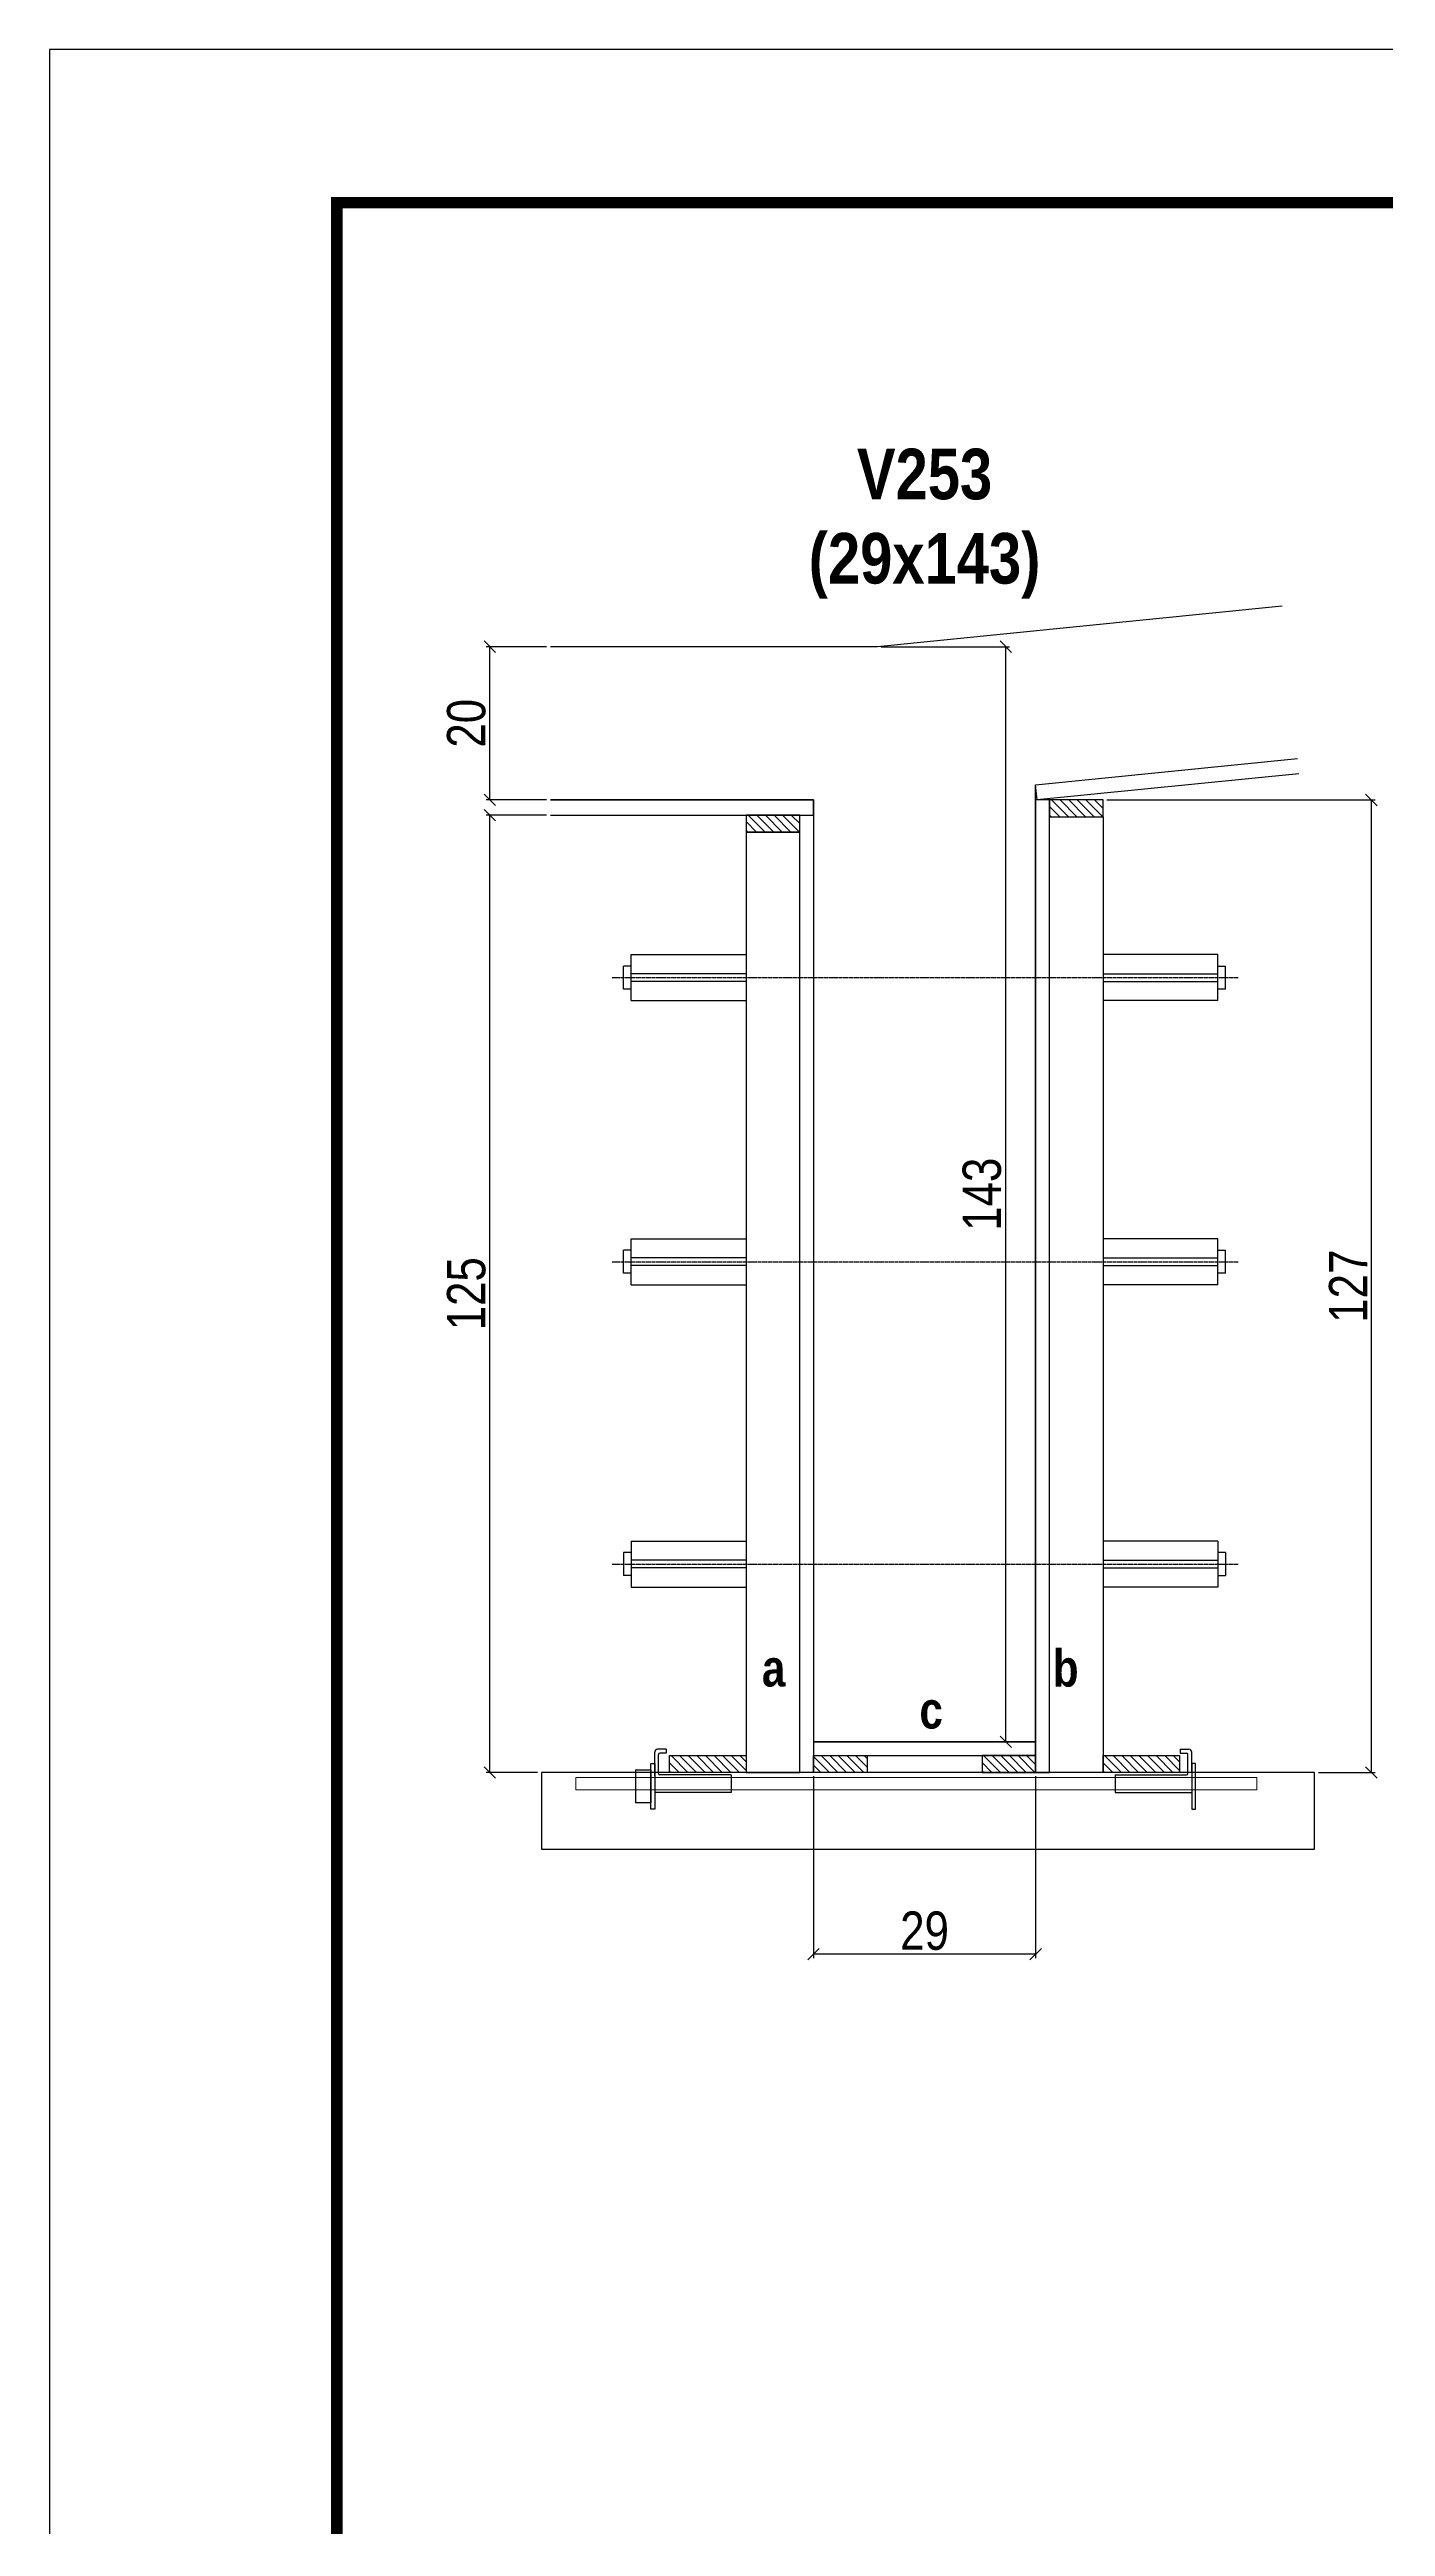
# Model space of a CAD drawing. Extents: x 3309 to 9590, y -2522 to 15424.
# Drawn here: x 6493 to 6842, y 8218 to 8865 of the extents above; entities that cross this region are included whole.
import ezdxf

# ---------------------------------------------------------------- set-up
doc = ezdxf.new("R2010")
doc.units = 0
doc.linetypes.add('DASHED', pattern=[0.75, 0.5, -0.25])
doc.linetypes.add('HIDDEN', pattern=[0.375, 0.25, -0.125])
for name, color, linetype in [('barrote', 251, 'Continuous'), ('COTA', 241, 'Continuous'), ('detalhes', 4, 'Continuous'), ('NOMENCLATURA', 7, 'Continuous'), ('Painéis', 200, 'Continuous'), ('presilha', 1, 'Continuous'), ('SARR_2.2x10', 60, 'Continuous'), ('SARR_2.2x7', 40, 'Continuous'), ('SARR_3.5x7', 81, 'Continuous'), ('TENSOR', 3, 'Continuous')]:
    doc.layers.add(name, color=color, linetype=linetype)
for name, color, linetype, lineweight in [('CONCRETO', 251, 'Continuous', 25), ('Folhas', 255, 'Continuous', 9), ('SARRAFO DE PRESSAO', 251, 'DASHED', 9), ('SCO-___-LAJ', 2, 'Continuous', 0)]:
    doc.layers.add(name, color=color, linetype=linetype, lineweight=lineweight)
doc.layers.add('Laje_Perimetro', color=7, linetype='Continuous', plot=False)
doc.styles.add('COTA TECNICA 2X', font='techl___.ttf', dxfattribs={"height": 10})
doc.styles.add('TECNICA', font='techb___.ttf', dxfattribs={"height": 10})
doc.dimstyles.new('SECAO', dxfattribs={"dimscale": 0.333333, "dimtxt": 5, "dimasz": 9, "dimexe": 3, "dimexo": 3, "dimgap": 3, "dimtad": 1, "dimdec": 1, "dimlfac": 0.5, "dimzin": 12, "dimdsep": 46, "dimtxsty": 'COTA TECNICA 2X', "dimblk1": 'OBLIQUE', "dimblk2": 'OBLIQUE', "dimsah": 1, "dimcen": 0.9, "dimclrd": 4, "dimclre": 4, "dimclrt": 240, "dimadec": 1, "dimazin": 3, "dimtfac": 1, "dimtdec": 1, "dimtmove": 0, "dimatfit": 3, "dimfxl": 1, "dimtolj": 1, "dimtzin": 12, "dimarcsym": 0})

# ---------------------------------------------------------------- blocks, each defined once
blk = doc.blocks.new('9999999999')
at = {"layer": 'Folhas'}
blk.add_lwpolyline([(98138.98, 34190.21), (99623.98, 34190.21), (99623.98, 35240.21), (98138.98, 35240.21)], close=True, dxfattribs=at)
at = {"layer": 'Folhas', "color": 30, "const_width": 3}
blk.add_lwpolyline([(98213.98, 34230.21), (99583.98, 34230.21), (99583.98, 35200.21), (98213.98, 35200.21)], close=True, dxfattribs=at)
blk = doc.blocks.new('_Oblique')
at = {"color": 0, "linetype": 'ByBlock', "lineweight": -2}
blk.add_line((-0.5, -0.5), (0.5, 0.5), dxfattribs=at)
blk = doc.blocks.new('*D699')
at = {"layer": 'COTA', "color": 4, "lineweight": -2, "transparency": 16777216}
for p, q in [((6692.36, 8414.04), (6692.36, 8366.57)), ((6750.36, 8414.04), (6750.36, 8366.57)), ((6750.36, 8367.57), (6692.36, 8367.57))]:
    blk.add_line(p, q, dxfattribs=at)
at = {"layer": 'Defpoints', "color": 0, "transparency": 16777216}
for p in [(6692.36, 8415.04), (6750.36, 8415.04), (6692.36, 8367.57)]:
    blk.add_point(p, dxfattribs=at)
at = {"layer": 'COTA', "color": 4, "lineweight": -2, "transparency": 16777216, "xscale": 3, "yscale": 3, "zscale": 3, "rotation": 180}
blk.add_blockref('_Oblique', (6692.36, 8367.57), dxfattribs=at)
at = {"layer": 'COTA', "color": 4, "lineweight": -2, "transparency": 16777216, "xscale": 3, "yscale": 3, "zscale": 3}
blk.add_blockref('_Oblique', (6750.36, 8367.57), dxfattribs=at)
at = {"layer": 'COTA', "color": 240, "transparency": 16777216, "insert": (6721.36, 8373.66), "char_height": 10, "attachment_point": 5, "style": 'COTA TECNICA 2X'}
blk.add_mtext('\\A1;29', dxfattribs=at)
blk = doc.blocks.new('PRESILHA METÁLICA 1')
at = {"layer": 'presilha'}
for p, q in [((7.5, 10.64), (7.5, 19.86)), ((12, 21), (8.64, 21)), ((12, 19.5), (9.57, 19.5)), ((12, 21), (12, 19.5)), ((0, 13), (6, 13)), ((0, 13), (0, 0)), ((6, 15.5), (7.5, 15.5)), ((6, -2.5), (6, 15.5)), ((6, 13), (6, 0)), ((7.5, 15.5), (7.5, -2.5)), ((9, 11.57), (9, 18.93)), ((37.5, 11), (9.57, 11)), ((37.5, 11), (37.5, 4.1)), ((6, 0), (0, 0)), ((37.5, 4.1), (7.5, 4.1)), ((7.5, -2.5), (6, -2.5))]:
    blk.add_line(p, q, dxfattribs=at)
for centre, radius, start, end in [((8.64, 19.86), 1.14, 90, 180), ((9.57, 18.93), 0.57, 90, 180), ((9.57, 11.57), 0.57, 180, 270)]:
    blk.add_arc(centre, radius, start, end, dxfattribs=at)
blk = doc.blocks.new('PRESILHA METÁLICA 2')
at = {"layer": 'presilha'}
for p, q in [((-5.25, 23.5), (-5.25, 22)), ((-5.25, 23.5), (-1.89, 23.5)), ((-5.25, 22), (-2.82, 22)), ((-2.25, 14.07), (-2.25, 21.43)), ((-0.75, 14.64), (-0.75, 22.36)), ((-30.75, 13.5), (-30.75, 6.6)), ((-30.75, 13.5), (-2.82, 13.5)), ((0.75, 18), (-0.75, 18)), ((-0.75, 18), (-0.75, 0)), ((0.75, 0), (0.75, 18)), ((-30.75, 6.6), (-0.75, 6.6)), ((-0.75, 0), (0.75, 0))]:
    blk.add_line(p, q, dxfattribs=at)
for centre, radius, start, end in [((-2.82, 21.43), 0.57, 0, 90), ((-1.89, 22.36), 1.14, 0, 90), ((-2.82, 14.07), 0.57, 270, 0)]:
    blk.add_arc(centre, radius, start, end, dxfattribs=at)
blk = doc.blocks.new('*D700')
at = {"layer": 'COTA', "color": 4, "lineweight": -2, "transparency": 16777216}
for p, q in [((6768.96, 8669), (6839.04, 8669)), ((6838.04, 8415.04), (6838.04, 8669)), ((6824.22, 8415.04), (6839.04, 8415.04))]:
    blk.add_line(p, q, dxfattribs=at)
at = {"layer": 'Defpoints', "color": 0, "transparency": 16777216}
for p in [(6767.96, 8669), (6838.04, 8669), (6823.22, 8415.04)]:
    blk.add_point(p, dxfattribs=at)
at = {"layer": 'COTA', "color": 4, "lineweight": -2, "transparency": 16777216, "xscale": 3, "yscale": 3, "zscale": 3}
for p, rotation in [((6838.04, 8669), 90), ((6838.04, 8415.04), 270)]:
    blk.add_blockref('_Oblique', p, dxfattribs=dict(at, rotation=rotation))
at = {"layer": 'COTA', "color": 240, "transparency": 16777216, "insert": (6831.97, 8542.02), "char_height": 10, "attachment_point": 5, "rotation": 90, "style": 'COTA TECNICA 2X'}
blk.add_mtext('\\A1;127', dxfattribs=at)
blk = doc.blocks.new('*D701')
at = {"layer": 'COTA', "color": 4, "lineweight": -2, "transparency": 16777216}
for p, q in [((6710.06, 8709.04), (6743.58, 8709.04)), ((6742.58, 8423.04), (6742.58, 8709.04)), ((6749.36, 8423.04), (6741.58, 8423.04))]:
    blk.add_line(p, q, dxfattribs=at)
at = {"layer": 'Defpoints', "color": 0, "transparency": 16777216}
for p in [(6709.06, 8709.04), (6742.58, 8709.04), (6750.36, 8423.04)]:
    blk.add_point(p, dxfattribs=at)
at = {"layer": 'COTA', "color": 4, "lineweight": -2, "transparency": 16777216, "xscale": 3, "yscale": 3, "zscale": 3}
for p, rotation in [((6742.58, 8709.04), 90), ((6742.58, 8423.04), 270)]:
    blk.add_blockref('_Oblique', p, dxfattribs=dict(at, rotation=rotation))
at = {"layer": 'COTA', "color": 240, "transparency": 16777216, "insert": (6736.36, 8566.04), "char_height": 10, "attachment_point": 5, "rotation": 90, "style": 'COTA TECNICA 2X'}
blk.add_mtext('\\A1;143', dxfattribs=at)
blk = doc.blocks.new('*D702')
at = {"layer": 'COTA', "color": 4, "lineweight": -2, "transparency": 16777216}
for p, q in [((6622.66, 8665.04), (6606.84, 8665.04)), ((6607.84, 8415.04), (6607.84, 8665.04)), ((6620.3, 8415.04), (6606.84, 8415.04))]:
    blk.add_line(p, q, dxfattribs=at)
at = {"layer": 'Defpoints', "color": 0, "transparency": 16777216}
for p in [(6607.84, 8665.04), (6623.66, 8665.04), (6621.3, 8415.04)]:
    blk.add_point(p, dxfattribs=at)
at = {"layer": 'COTA', "color": 4, "lineweight": -2, "transparency": 16777216, "xscale": 3, "yscale": 3, "zscale": 3}
for p, rotation in [((6607.84, 8665.04), 90), ((6607.84, 8415.04), 270)]:
    blk.add_blockref('_Oblique', p, dxfattribs=dict(at, rotation=rotation))
at = {"layer": 'COTA', "color": 240, "transparency": 16777216, "insert": (6601.73, 8540.04), "char_height": 10, "attachment_point": 5, "rotation": 90, "style": 'COTA TECNICA 2X'}
blk.add_mtext('\\A1;125', dxfattribs=at)
blk = doc.blocks.new('*D703')
at = {"layer": 'COTA', "color": 4, "lineweight": -2, "transparency": 16777216}
for p, q in [((6622.66, 8709.04), (6606.84, 8709.04)), ((6607.84, 8669.04), (6607.84, 8709.04)), ((6622.66, 8669.04), (6606.84, 8669.04))]:
    blk.add_line(p, q, dxfattribs=at)
at = {"layer": 'Defpoints', "color": 0, "transparency": 16777216}
for p in [(6607.84, 8709.04), (6623.66, 8709.04), (6623.66, 8669.04)]:
    blk.add_point(p, dxfattribs=at)
at = {"layer": 'COTA', "color": 4, "lineweight": -2, "transparency": 16777216, "xscale": 3, "yscale": 3, "zscale": 3}
for p, rotation in [((6607.84, 8709.04), 90), ((6607.84, 8669.04), 270)]:
    blk.add_blockref('_Oblique', p, dxfattribs=dict(at, rotation=rotation))
at = {"layer": 'COTA', "color": 240, "transparency": 16777216, "insert": (6601.73, 8689.04), "char_height": 10, "attachment_point": 5, "rotation": 90, "style": 'COTA TECNICA 2X'}
blk.add_mtext('\\A1;20', dxfattribs=at)

msp = doc.modelspace()

# ---------------------------------------------------------------- hatches: boundary and pattern name
at = {"layer": 'SARR_2.2x10'}
h = msp.add_hatch(dxfattribs=at)
h.set_pattern_fill('ANSI31', color=256, scale=0.5, angle=90)
h.set_pattern_definition([(135, (39848.2979, -115097.1249), (-1.122532015, -1.122532015), [])])
h.paths.add_polyline_path([(6654.76, 8419.44), (6654.76, 8415.04), (6674.76, 8415.04), (6674.76, 8419.44)])
h = msp.add_hatch(dxfattribs=at)
h.set_pattern_fill('ANSI31', color=256, scale=0.5, angle=90)
h.set_pattern_definition([(135, (39961.4978, -115097.1249), (-1.122532015, -1.122532015), [])])
h.paths.add_polyline_path([(6767.96, 8419.44), (6767.96, 8415.04), (6787.96, 8415.04), (6787.96, 8419.44)])
at = {"layer": 'SARR_2.2x7'}
h = msp.add_hatch(dxfattribs=at)
h.set_pattern_fill('ANSI31', color=256, scale=0.5, angle=90)
h.set_pattern_definition([(135, (40048.6979, -114847.5743), (-1.122532015, -1.122532015), [])])
h.paths.add_polyline_path([(6753.96, 8664.6), (6753.96, 8669), (6767.96, 8669), (6767.96, 8664.6)])
h = msp.add_hatch(dxfattribs=at)
h.set_pattern_fill('ANSI31', color=256, scale=0.5, angle=90)
h.set_pattern_definition([(135, (39969.4979, -114851.5249), (-1.122532015, -1.122532015), [])])
h.paths.add_polyline_path([(6674.76, 8660.64), (6674.76, 8665.04), (6688.76, 8665.04), (6688.76, 8660.64)])
h = msp.add_hatch(dxfattribs=at)
h.set_pattern_fill('ANSI31', color=256, scale=0.5, angle=90)
h.set_pattern_definition([(135, (39927.8979, -115097.1249), (-1.122532015, -1.122532015), [])])
h.paths.add_polyline_path([(6706.36, 8415.04), (6706.36, 8419.44), (6692.36, 8419.44), (6692.36, 8415.04)])
h = msp.add_hatch(dxfattribs=at)
h.set_pattern_fill('ANSI31', color=256, scale=0.5, angle=90)
h.set_pattern_definition([(135, (39947.8978, -115097.1249), (-1.122532015, -1.122532015), [])])
h.paths.add_polyline_path([(6736.36, 8419.44), (6736.36, 8415.04), (6750.36, 8415.04), (6750.36, 8419.44)])

# ---------------------------------------------------------------- linework, layer by layer
at = {"ltscale": 3}
for p, q in [((6642.76, 8619.63), (6642.76, 8625.63)), ((6644.76, 8625.63), (6642.76, 8625.63)), ((6644.76, 8616.63), (6644.76, 8628.63)), ((6644.76, 8628.63), (6674.76, 8628.63)), ((6674.76, 8623.63), (6644.76, 8623.63)), ((6797.96, 8628.63), (6767.96, 8628.63)), ((6767.96, 8623.63), (6797.96, 8623.63)), ((6797.96, 8616.63), (6797.96, 8628.63)), ((6797.96, 8625.63), (6799.96, 8625.63)), ((6799.96, 8619.63), (6799.96, 8625.63)), ((6644.76, 8619.63), (6642.76, 8619.63)), ((6674.76, 8621.63), (6644.76, 8621.63)), ((6644.76, 8616.63), (6674.76, 8616.63)), ((6767.96, 8621.63), (6797.96, 8621.63)), ((6797.96, 8616.63), (6767.96, 8616.63)), ((6799.96, 8619.63), (6797.96, 8619.63)), ((6644.76, 8542.4), (6644.76, 8554.4)), ((6644.76, 8554.4), (6674.76, 8554.4)), ((6797.96, 8554.4), (6767.96, 8554.4)), ((6797.96, 8542.4), (6797.96, 8554.4)), ((6642.76, 8545.4), (6642.76, 8551.4)), ((6644.76, 8551.4), (6642.76, 8551.4)), ((6644.76, 8545.4), (6642.76, 8545.4)), ((6674.76, 8549.4), (6644.76, 8549.4)), ((6674.76, 8547.4), (6644.76, 8547.4)), ((6767.96, 8549.4), (6797.96, 8549.4)), ((6767.96, 8547.4), (6797.96, 8547.4)), ((6797.96, 8551.4), (6799.96, 8551.4)), ((6799.96, 8545.4), (6797.96, 8545.4)), ((6799.96, 8545.4), (6799.96, 8551.4)), ((6644.76, 8542.4), (6674.76, 8542.4)), ((6797.96, 8542.4), (6767.96, 8542.4)), ((6644.76, 8475.46), (6644.76, 8463.46)), ((6644.76, 8475.46), (6674.76, 8475.46)), ((6797.96, 8475.46), (6767.96, 8475.46)), ((6797.96, 8475.46), (6797.96, 8463.46)), ((6642.76, 8472.46), (6642.76, 8466.46)), ((6644.76, 8472.46), (6642.76, 8472.46)), ((6674.76, 8470.46), (6644.76, 8470.46)), ((6674.76, 8468.46), (6644.76, 8468.46)), ((6767.96, 8470.46), (6797.96, 8470.46)), ((6767.96, 8468.46), (6797.96, 8468.46)), ((6799.96, 8472.46), (6797.96, 8472.46)), ((6799.96, 8472.46), (6799.96, 8466.46)), ((6644.76, 8466.46), (6642.76, 8466.46)), ((6644.76, 8463.46), (6674.76, 8463.46)), ((6797.96, 8463.46), (6767.96, 8463.46)), ((6797.96, 8466.46), (6799.96, 8466.46))]:
    msp.add_line(p, q, dxfattribs=at)
at = {"layer": 'barrote'}
msp.add_lwpolyline([(6621.3, 8395.04), (6823.22, 8395.04), (6823.22, 8415.04), (6621.3, 8415.04)], close=True, dxfattribs=at)
at = {"layer": 'CONCRETO', "linetype": 'Continuous'}
for points in [[(6814.74, 8719.61), (6709.06, 8709.04), (6623.66, 8709.04)], [(6623.66, 8669.04), (6692.36, 8669.04), (6692.36, 8423.04), (6750.36, 8423.04), (6750.36, 8672.98), (6818.72, 8679.81)]]:
    msp.add_lwpolyline(points, dxfattribs=at)
at = {"layer": 'Laje_Perimetro'}
msp.add_lwpolyline([(7977.87, 8864.98), (6492.87, 8864.98), (6492.87, 7814.98), (7977.87, 7814.98)], close=True, dxfattribs=at)
at = {"layer": 'Painéis', "linetype": 'Continuous'}
for points in [[(6819.12, 8675.83), (6750.76, 8669), (6750.36, 8672.98), (6818.72, 8679.81)], [(6623.66, 8665.04), (6692.36, 8665.04), (6692.36, 8669.04), (6623.66, 8669.04)]]:
    msp.add_lwpolyline(points, dxfattribs=at)
for points in [[(6753.96, 8415.04), (6753.96, 8669), (6750.36, 8669), (6750.36, 8415.04)], [(6688.76, 8415.04), (6688.76, 8665.04), (6692.36, 8665.04), (6692.36, 8415.04)], [(6750.36, 8423.04), (6692.36, 8423.04), (6692.36, 8419.44), (6750.36, 8419.44)]]:
    msp.add_lwpolyline(points, close=True, dxfattribs=at)
at = {"layer": 'SARR_2.2x10'}
for points in [[(6654.76, 8419.44), (6674.76, 8419.44), (6674.76, 8415.04), (6654.76, 8415.04)], [(6767.96, 8419.44), (6787.96, 8419.44), (6787.96, 8415.04), (6767.96, 8415.04)]]:
    msp.add_lwpolyline(points, close=True, dxfattribs=at)
at = {"layer": 'SARR_2.2x7'}
for points in [[(6767.96, 8669), (6753.96, 8669), (6753.96, 8664.6), (6767.96, 8664.6)], [(6688.76, 8665.04), (6674.76, 8665.04), (6674.76, 8660.64), (6688.76, 8660.64)], [(6692.36, 8419.44), (6706.36, 8419.44), (6706.36, 8415.04), (6692.36, 8415.04)], [(6750.36, 8419.44), (6736.36, 8419.44), (6736.36, 8415.04), (6750.36, 8415.04)]]:
    msp.add_lwpolyline(points, close=True, dxfattribs=at)
at = {"layer": 'SARR_3.5x7'}
for points in [[(6753.96, 8664.6), (6767.96, 8664.6), (6767.96, 8415.04), (6753.96, 8415.04)], [(6688.76, 8660.64), (6674.76, 8660.64), (6674.76, 8415.04), (6688.76, 8415.04)]]:
    msp.add_lwpolyline(points, close=True, dxfattribs=at)
at = {"layer": 'SCO-___-LAJ', "color": 1}
msp.add_lwpolyline([(6630.31, 8413.71), (6808.14, 8413.71), (6808.14, 8410.51), (6630.31, 8410.51)], close=True, dxfattribs=at)
at = {"layer": 'TENSOR', "linetype": 'HIDDEN', "ltscale": 0.5}
for p, q in [((6639.76, 8622.63), (6803.26, 8622.63)), ((6639.76, 8548.4), (6803.26, 8548.4)), ((6639.76, 8469.46), (6803.26, 8469.46))]:
    msp.add_line(p, q, dxfattribs=at)

# ---------------------------------------------------------------- block references
at = {"layer": 'presilha', "xscale": 0.6666666666666666, "yscale": 0.6666666666666666, "zscale": 0.6666666666666666}
for name, p in [('PRESILHA METÁLICA 1', (6645.89, 8407.08)), ('PRESILHA METÁLICA 2', (6791.64, 8405.41))]:
    msp.add_blockref(name, p, dxfattribs=at)
at = {"layer": 'SARRAFO DE PRESSAO', "color": 6, "linetype": 'ByBlock'}
msp.add_blockref('9999999999', (-91646.11, -26375.22), dxfattribs=at)

# ---------------------------------------------------------------- texts
at = {"layer": 'detalhes', "style": 'TECNICA'}
for s, p in [('a', (6678.89, 8437.48)), ('b', (6754.86, 8437.47)), ('c', (6720.02, 8426.52))]:
    msp.add_text(s, height=9.6, dxfattribs=at).set_placement(p)
at = {"layer": 'NOMENCLATURA', "insert": (6721.36, 8760.74), "char_height": 13.2, "attachment_point": 2, "style": 'TECNICA'}
msp.add_mtext_dynamic_manual_height_columns('V253\\P(29x143)', width=300.2766, gutter_width=1, heights=[0], dxfattribs=at)

# ---------------------------------------------------------------- dimensions: what is measured, and where the dimension line sits
at = {"layer": 'COTA'}
for base, p1, p2, picture, middle in [((6607.84, 8709.04), (6623.66, 8669.04), (6623.66, 8709.04), '*D703', (6601.73, 8689.04)), ((6742.58, 8709.04), (6750.36, 8423.04), (6709.06, 8709.04), '*D701', (6736.36, 8566.04)), ((6838.04, 8669), (6823.22, 8415.04), (6767.96, 8669), '*D700', (6831.97, 8542.02)), ((6607.84, 8665.04), (6621.3, 8415.04), (6623.66, 8665.04), '*D702', (6601.73, 8540.04))]:
    dim = msp.add_linear_dim(base=base, p1=p1, p2=p2, angle=90, dimstyle='SECAO', dxfattribs=at)
    dim.commit()
    dim.dimension.update_dxf_attribs({"geometry": picture, "text_midpoint": middle})
dim = msp.add_linear_dim(base=(6692.36, 8367.57), p1=(6750.36, 8415.04), p2=(6692.36, 8415.04), angle=180, dimstyle='SECAO', dxfattribs=at)
dim.commit()
dim.dimension.update_dxf_attribs({"geometry": '*D699', "text_midpoint": (6721.36, 8367.57), "dimtype": 160})

doc.saveas('drawing.dxf')
